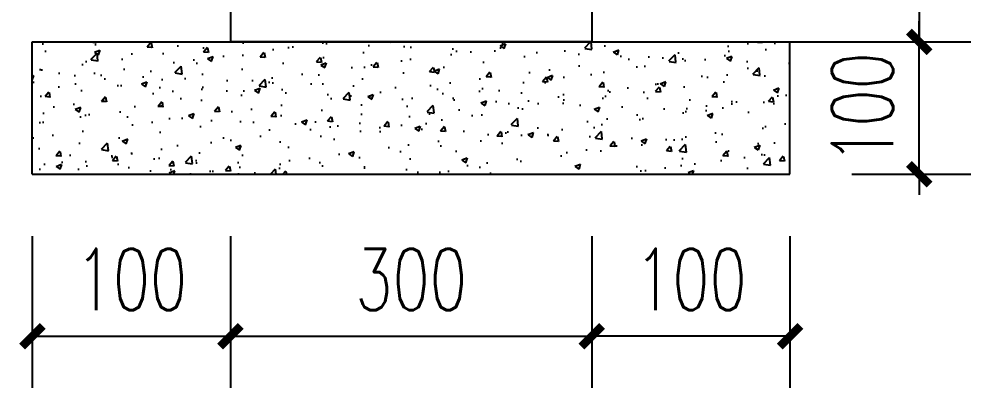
# Model space of a CAD drawing. Extents: x 180850 to 1399066, y 48356 to 327880.
# Drawn here: x 344955 to 354165, y 165377 to 168946 of the extents above; entities that cross this region are included whole.
import ezdxf

# ---------------------------------------------------------------- set-up
doc = ezdxf.new("R2010")
doc.units = 0
doc.header["$LTSCALE"] = 1000
doc.layers.add('AXIS', color=3, linetype='Continuous')
doc.layers.add('TEXT', color=7, linetype='Continuous')
doc.styles.add('_TCH_DIM_T3', font='SIMPLEX', dxfattribs={"width": 0.705882, "bigfont": 'GBCBIG'})
doc.dimstyles.new('TCH-200-10', dxfattribs={"dimtxt": 595, "dimasz": 200, "dimexe": 500, "dimexo": 600, "dimgap": 252.5, "dimtad": 1, "dimdec": 0, "dimlfac": 0.1, "dimzin": 0, "dimdsep": 46, "dimtxsty": '_TCH_DIM_T3', "dimblk": 'ARCHTICK', "dimcen": 0.09, "dimclrd": 124, "dimclre": 124, "dimclrt": 7, "dimazin": 2, "dimtfac": 1, "dimtdec": 0, "dimtix": 1, "dimtmove": 2, "dimatfit": 3, "dimfxl": 1, "dimtolj": 1, "dimtzin": 0, "dimarcsym": 0})

# ---------------------------------------------------------------- blocks, each defined once
blk = doc.blocks.new('_ArchTick')
at = {"color": 0, "linetype": 'ByBlock', "const_width": 0.4}
blk.add_lwpolyline([(-0.5, -0.5), (0.5, 0.5)], dxfattribs=at)
blk = doc.blocks.new('*D1913')
at = {"layer": 'AXIS', "color": 124, "linetype": 'ByBlock', "lineweight": -2, "transparency": 16777216}
for p, q in [((347001, 166845.7), (347001, 165377.1)), ((350496.3, 166845.7), (350496.3, 165377.1)), ((347001, 165877.1), (350496.3, 165877.1))]:
    blk.add_line(p, q, dxfattribs=at)
at = {"layer": 'Defpoints', "color": 0, "linetype": 'ByBlock', "transparency": 16777216}
for p in [(347001, 167445.7), (350496.3, 167445.7), (350496.3, 165877.1)]:
    blk.add_point(p, dxfattribs=at)
at = {"layer": 'AXIS', "color": 124, "linetype": 'ByBlock', "lineweight": -2, "transparency": 16777216, "xscale": 200, "yscale": 200, "zscale": 200, "rotation": 180}
blk.add_blockref('_ArchTick', (347001, 165877.1), dxfattribs=at)
at = {"layer": 'AXIS', "color": 124, "linetype": 'ByBlock', "lineweight": -2, "transparency": 16777216, "xscale": 200, "yscale": 200, "zscale": 200}
blk.add_blockref('_ArchTick', (350496.3, 165877.1), dxfattribs=at)
at = {"layer": 'AXIS', "color": 7, "linetype": 'ByBlock', "transparency": 16777216, "insert": (348748.7, 166427.1), "char_height": 595, "attachment_point": 5, "style": '_TCH_DIM_T3'}
blk.add_mtext('\\A1;300', dxfattribs=at)
blk = doc.blocks.new('*D1914')
at = {"layer": 'AXIS', "color": 124, "linetype": 'ByBlock', "lineweight": -2, "transparency": 16777216}
for p, q in [((350799.3, 175724.7), (354164.9, 175724.7)), ((353664.9, 175724.7), (353664.9, 168725.7)), ((350798, 168725.7), (354164.9, 168725.7))]:
    blk.add_line(p, q, dxfattribs=at)
at = {"layer": 'Defpoints', "color": 0, "linetype": 'ByBlock', "transparency": 16777216}
for p in [(350199.3, 175724.7), (350198, 168725.7), (353664.9, 168725.7)]:
    blk.add_point(p, dxfattribs=at)
at = {"layer": 'AXIS', "color": 124, "linetype": 'ByBlock', "lineweight": -2, "transparency": 16777216, "xscale": 200, "yscale": 200, "zscale": 200}
for p, rotation in [((353664.9, 175724.7), 90), ((353664.9, 168725.7), 270)]:
    blk.add_blockref('_ArchTick', p, dxfattribs=dict(at, rotation=rotation))
at = {"layer": 'AXIS', "color": 7, "linetype": 'ByBlock', "transparency": 16777216, "insert": (353114.9, 172225.2), "char_height": 595, "attachment_point": 5, "rotation": 90, "style": '_TCH_DIM_T3'}
blk.add_mtext('\\A1;700', dxfattribs=at)
blk = doc.blocks.new('*D1915')
at = {"layer": 'AXIS', "color": 124, "linetype": 'ByBlock', "lineweight": -2, "transparency": 16777216}
for p, q in [((353664.9, 168725.7), (353664.9, 168925.7)), ((353013.9, 168725.7), (354164.9, 168725.7)), ((353664.9, 167445.7), (353664.9, 168725.7)), ((353013.9, 167445.7), (354164.9, 167445.7)), ((353664.9, 167445.7), (353664.9, 167245.7))]:
    blk.add_line(p, q, dxfattribs=at)
at = {"layer": 'Defpoints', "color": 0, "linetype": 'ByBlock', "transparency": 16777216}
for p in [(352413.9, 168725.7), (353664.9, 168725.7), (352413.9, 167445.7)]:
    blk.add_point(p, dxfattribs=at)
at = {"layer": 'AXIS', "color": 124, "linetype": 'ByBlock', "lineweight": -2, "transparency": 16777216, "xscale": 200, "yscale": 200, "zscale": 200}
for p, rotation in [((353664.9, 168725.7), 270), ((353664.9, 167445.7), 90)]:
    blk.add_blockref('_ArchTick', p, dxfattribs=dict(at, rotation=rotation))
at = {"layer": 'AXIS', "color": 7, "linetype": 'ByBlock', "transparency": 16777216, "insert": (353114.9, 168085.7), "char_height": 595, "attachment_point": 5, "rotation": 90, "style": '_TCH_DIM_T3'}
blk.add_mtext('\\A1;100', dxfattribs=at)
blk = doc.blocks.new('*D1916')
at = {"layer": 'AXIS', "color": 124, "linetype": 'ByBlock', "lineweight": -2, "transparency": 16777216}
for p, q in [((350496.3, 166845.7), (350496.3, 165377.1)), ((352413.9, 166845.7), (352413.9, 165377.1)), ((352413.9, 165877.1), (350496.3, 165877.1))]:
    blk.add_line(p, q, dxfattribs=at)
at = {"layer": 'Defpoints', "color": 0, "linetype": 'ByBlock', "transparency": 16777216}
for p in [(350496.3, 167445.7), (352413.9, 167445.7), (350496.3, 165877.1)]:
    blk.add_point(p, dxfattribs=at)
at = {"layer": 'AXIS', "color": 124, "linetype": 'ByBlock', "lineweight": -2, "transparency": 16777216, "xscale": 200, "yscale": 200, "zscale": 200, "rotation": 180}
blk.add_blockref('_ArchTick', (350496.3, 165877.1), dxfattribs=at)
at = {"layer": 'AXIS', "color": 124, "linetype": 'ByBlock', "lineweight": -2, "transparency": 16777216, "xscale": 200, "yscale": 200, "zscale": 200}
blk.add_blockref('_ArchTick', (352413.9, 165877.1), dxfattribs=at)
at = {"layer": 'AXIS', "color": 7, "linetype": 'ByBlock', "transparency": 16777216, "insert": (351455.1, 166427.1), "char_height": 595, "attachment_point": 5, "style": '_TCH_DIM_T3'}
blk.add_mtext('\\A1;100', dxfattribs=at)
blk = doc.blocks.new('*D1917')
at = {"layer": 'AXIS', "color": 124, "linetype": 'ByBlock', "lineweight": -2, "transparency": 16777216}
for p, q in [((345083.4, 166845.7), (345083.4, 165377.1)), ((347001, 166845.7), (347001, 165377.1)), ((345083.4, 165877.1), (347001, 165877.1))]:
    blk.add_line(p, q, dxfattribs=at)
at = {"layer": 'Defpoints', "color": 0, "linetype": 'ByBlock', "transparency": 16777216}
for p in [(345083.4, 167445.7), (347001, 167445.7), (347001, 165877.1)]:
    blk.add_point(p, dxfattribs=at)
at = {"layer": 'AXIS', "color": 124, "linetype": 'ByBlock', "lineweight": -2, "transparency": 16777216, "xscale": 200, "yscale": 200, "zscale": 200, "rotation": 180}
blk.add_blockref('_ArchTick', (345083.4, 165877.1), dxfattribs=at)
at = {"layer": 'AXIS', "color": 124, "linetype": 'ByBlock', "lineweight": -2, "transparency": 16777216, "xscale": 200, "yscale": 200, "zscale": 200}
blk.add_blockref('_ArchTick', (347001, 165877.1), dxfattribs=at)
at = {"layer": 'AXIS', "color": 7, "linetype": 'ByBlock', "transparency": 16777216, "insert": (346042.2, 166427.1), "char_height": 595, "attachment_point": 5, "style": '_TCH_DIM_T3'}
blk.add_mtext('\\A1;100', dxfattribs=at)

msp = doc.modelspace()

# ---------------------------------------------------------------- hatches: boundary and pattern name
h = msp.add_hatch()
h.set_pattern_fill('AR-CONC', color=256, scale=300)
h.set_pattern_definition([(50, (-694730.86, -697790.6), (546.554, -47.81726), [57.15, -628.65]), (355, (-694730.86, -697790.6), (-105.72848, 573.16993), [45.72, -502.92]), (100.451, (-694685.3, -697794.6), (440.8275, 525.35006), [48.57, -534.27]), (46.1842, (-694730.86, -697638.2), (813.23712, -126.127), [85.725, -942.975]), (96.6356, (-694663.1, -697648.7), (712.2127, 742.27667), [72.855, -801.405]), (351.184, (-694730.9, -697638.2), (712.2138, 742.27535), [68.58, -754.38]), (21, (-694654.66, -697676.3), (454.84464, -306.79656), [57.15, -628.65]), (326, (-694654.66, -697676.3), (185.40609, 552.5639), [45.72, -502.92]), (71.4514, (-694616.76, -697701.87), (640.24947, 245.76857), [48.57, -534.27]), (37.5, (-694730.86, -697790.6), (9.26581, 253.665117), [0, -496.824, 0, -510.54, 0, -504.825]), (7.5, (-694730.86, -697790.6), (200.45899, 300.541724), [0, -291.084, 0, -485.394, 0, -192.405]), (327.5, (-694900.79, -697790.6), (406.771786, -17.186232), [0, -190.5, 0, -594.36, 0, -788.67]), (317.5, (-694977, -697790.6), (444.38754, 76.27947), [0, -247.65, 0, -394.716, 0, -560.07])])
h.paths.add_polyline_path([(352413.93, 167445.67), (352413.93, 168725.67), (345083.38, 168725.67), (345083.38, 167445.67)])

# ---------------------------------------------------------------- linework, layer by layer
at = {"color": 7, "linetype": 'Continuous'}
for p, q in [((345083.38, 168725.67), (352413.93, 168725.67)), ((345083.38, 167445.67), (345083.38, 168725.67)), ((352413.93, 167445.67), (352413.93, 168725.67)), ((345083.38, 167445.67), (352413.93, 167445.67))]:
    msp.add_line(p, q, dxfattribs=at)
at = {"layer": 'TEXT'}
msp.add_lwpolyline([(347006.55, 175729.43), (350500.16, 175724.02), (350496.27, 168725.67), (347002.8, 168725.28)], close=True, dxfattribs=at)

# ---------------------------------------------------------------- dimensions: what is measured, and where the dimension line sits
at = {"layer": 'AXIS', "linetype": 'ByBlock'}
for base, p1, p2, angle, text, picture, middle in [((353664.94, 168725.67), (350199.25, 175724.66), (350197.97, 168725.67), 90, '700', '*D1914', (353114.94, 172225.16)), ((353664.94, 168725.67), (352413.93, 167445.67), (352413.93, 168725.67), 90, '100', '*D1915', (353114.94, 168085.67)), ((350496.31, 165877.06), (352413.93, 167445.67), (350496.31, 167445.67), 180, '100', '*D1916', (351455.12, 166427.06))]:
    dim = msp.add_linear_dim(base=base, p1=p1, p2=p2, angle=angle, text=text, dimstyle='TCH-200-10', dxfattribs=at)
    dim.commit()
    dim.dimension.update_dxf_attribs({"geometry": picture, "text_midpoint": middle})
for base, p1, p2, text, picture, middle in [((347001, 165877.06), (345083.38, 167445.67), (347001, 167445.67), '100', '*D1917', (346042.19, 166427.06)), ((350496.31, 165877.06), (347001, 167445.67), (350496.31, 167445.67), '300', '*D1913', (348748.66, 166427.06))]:
    dim = msp.add_linear_dim(base=base, p1=p1, p2=p2, text=text, dimstyle='TCH-200-10', dxfattribs=at)
    dim.commit()
    dim.dimension.update_dxf_attribs({"geometry": picture, "text_midpoint": middle})

doc.saveas('drawing.dxf')
